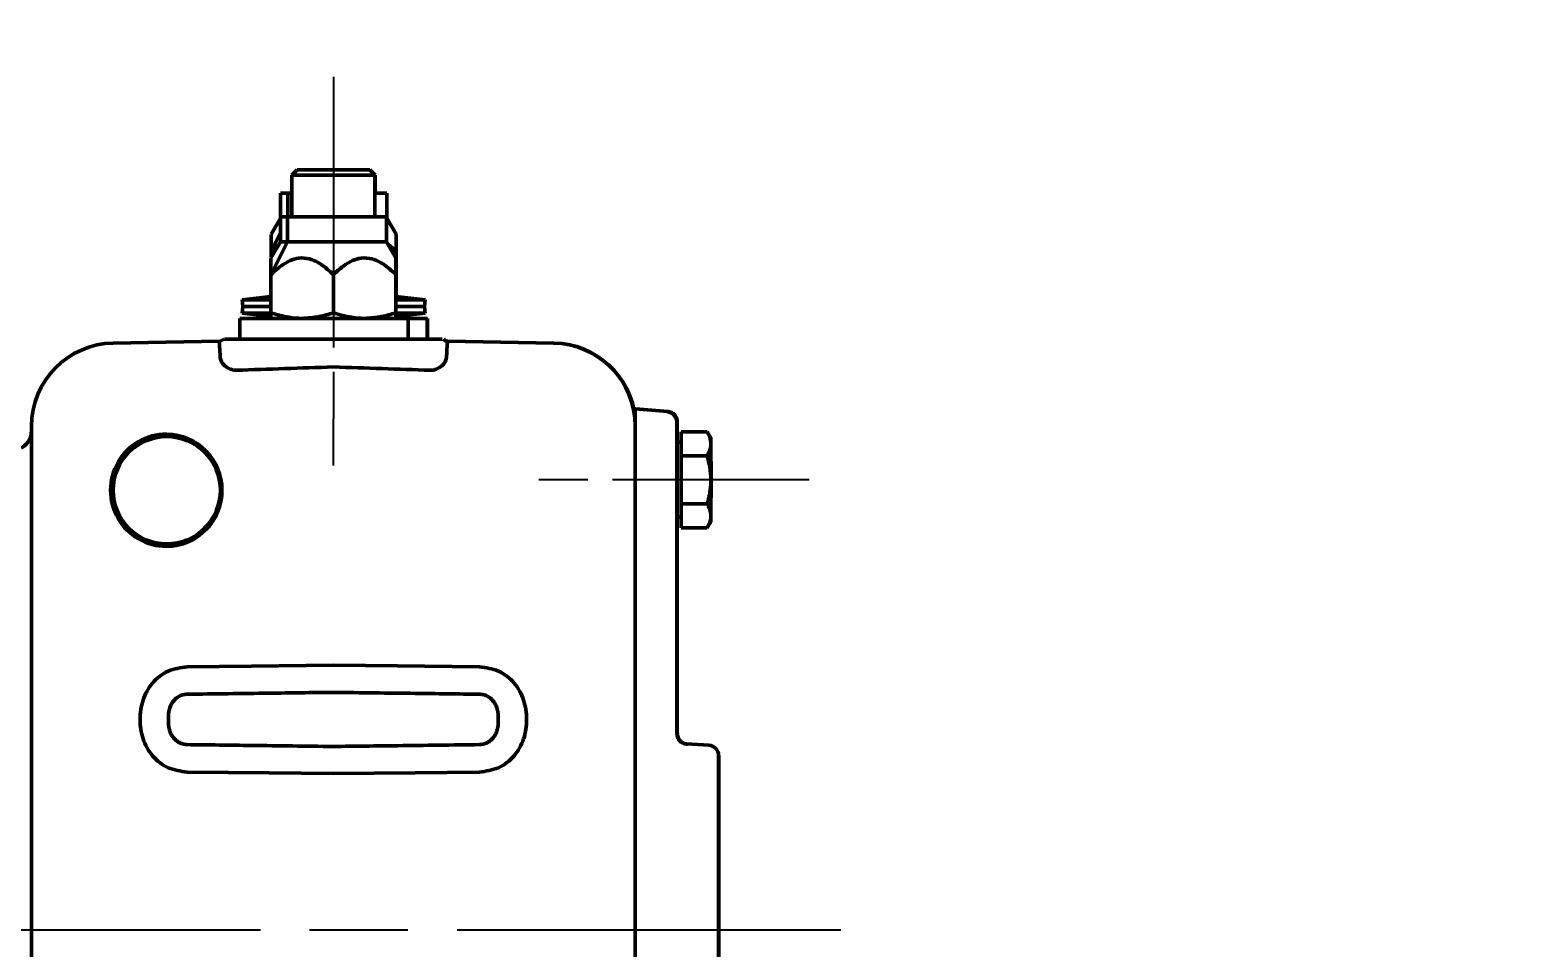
# Model space of a CAD drawing. Header units: millimetres. Extents: x 32504 to 36677, y 41990 to 42879.
# Drawn here: x 32804.28 to 32850.2, y 42769.09 to 42797.06 of the extents above; entities that cross this region are included whole.
import ezdxf

# ---------------------------------------------------------------- set-up
doc = ezdxf.new("R2010")
doc.units = ezdxf.units.MM
doc.linetypes.add('AM_ISO08W050', pattern=[18, 12, -1.5, 3, -1.5])
doc.linetypes.add('AM_ISO08W050x2', pattern=[9, 6, -0.75, 1.5, -0.75])
doc.layers.add('Duong_tam', color=4, linetype='AM_ISO08W050', lineweight=25)
doc.layers.add('Net_dam', color=7, linetype='Continuous', lineweight=50)
doc.styles.add('TCVN', font='tcvn7284-2003i.ttf')
doc.dimstyles.new('TCVN$0', dxfattribs={"dimtxt": 3.5, "dimasz": 3.5, "dimexe": 1, "dimexo": 1, "dimgap": 1.3, "dimtad": 1, "dimdsep": 46, "dimtxsty": 'TCVN', "dimcen": 0, "dimclrd": 3, "dimclre": 3, "dimclrt": 2, "dimadec": 0, "dimazin": 2, "dimtp": 0.1, "dimtm": 0.1, "dimtfac": 0.71, "dimtmove": 0, "dimatfit": 3, "dimfxl": 1, "dimtfill": 1, "dimlwd": 25, "dimlwe": 25, "dimarcsym": 1})

# ---------------------------------------------------------------- blocks, each defined once
blk = doc.blocks.new('*D38')
at = {"layer": 'Defpoints', "color": 0, "transparency": 16777216}
for p in [(32734.05, 42809.038), (32927.553, 42809.038), (32912.553, 42301.63)]:
    blk.add_point(p, dxfattribs=at)
at = {"layer": 'Net_dam', "color": 3, "linetype": 'ByBlock', "lineweight": 25, "transparency": 16777216}
for p, q in [((32735.05, 42809.038), (32928.553, 42809.038)), ((32927.553, 42305.13), (32927.553, 42805.538)), ((32913.553, 42301.63), (32928.553, 42301.63))]:
    blk.add_line(p, q, dxfattribs=at)
at = {"layer": 'Net_dam', "color": 3, "transparency": 16777216}
for points in [[(32926.969, 42805.538), (32928.136, 42805.538), (32927.553, 42809.038)], [(32926.969, 42305.13), (32928.136, 42305.13), (32927.553, 42301.63)]]:
    blk.add_solid(points, dxfattribs=at)
at = {"layer": 'Net_dam', "color": 2, "transparency": 16777216, "insert": (32924.503, 42555.334), "char_height": 3.5, "attachment_point": 5, "rotation": 90, "style": 'TCVN', "bg_fill": 3, "box_fill_scale": 1.1, "bg_fill_color": 256, "bg_fill_true_color": 13158600, "bg_fill_transparency": 0}
blk.add_mtext('2540', dxfattribs=at)

msp = doc.modelspace()

# ---------------------------------------------------------------- linework, layer by layer
at = {"layer": 'Duong_tam', "linetype": 'AM_ISO08W050x2'}
for p, q in [((32813.529, 42795.6391), (32813.5229, 42783.7926)), ((32828.04, 42783.3522), (32819.733, 42783.3522))]:
    msp.add_line(p, q, dxfattribs=at)
at = {"layer": 'Duong_tam'}
msp.add_line((32709.3006, 42769.6385), (32829.0008, 42769.6385), dxfattribs=at)
at = {"layer": 'Net_dam'}
for p, q in [((32812.2626, 42792.6391), (32812.4213, 42792.7978)), ((32812.2626, 42792.6391), (32812.2626, 42791.3672)), ((32812.2626, 42792.6391), (32814.7924, 42792.6391)), ((32814.6336, 42792.7978), (32812.4213, 42792.7978)), ((32814.7924, 42792.6391), (32814.6336, 42792.7978)), ((32814.6413, 42792.7978), (32814.6336, 42792.7978)), ((32814.8, 42792.6391), (32814.6413, 42792.7978)), ((32814.7924, 42791.3672), (32814.7924, 42792.6391)), ((32814.7924, 42792.6391), (32814.8, 42792.6391)), ((32814.8, 42792.0875), (32814.8, 42792.6391)), ((32811.9159, 42792.0875), (32811.9159, 42791.3672)), ((32811.9159, 42792.0875), (32812.1324, 42792.0875)), ((32812.1324, 42792.0875), (32812.2702, 42792.0875)), ((32812.1324, 42792.0875), (32812.1324, 42791.3672)), ((32814.8, 42792.0875), (32815.1544, 42792.0875)), ((32815.1544, 42791.3301), (32815.1544, 42792.0875)), ((32811.9082, 42791.3169), (32811.6301, 42790.8352)), ((32811.9082, 42791.3672), (32811.9082, 42790.6098)), ((32811.9082, 42791.3672), (32812.1247, 42791.3672)), ((32812.1247, 42791.3672), (32812.1247, 42790.6098)), ((32812.1247, 42791.3672), (32815.1467, 42791.3672)), ((32815.1467, 42790.6098), (32815.1467, 42791.3672)), ((32815.1544, 42791.3301), (32815.1467, 42791.3301)), ((32815.4401, 42790.8352), (32815.1544, 42791.3301)), ((32812.1247, 42790.6098), (32811.6219, 42789.6044)), ((32811.9082, 42790.6098), (32811.6225, 42790.1149)), ((32811.9082, 42790.882), (32811.6295, 42790.3248)), ((32811.859, 42790.5246), (32811.6295, 42790.3248)), ((32812.1247, 42790.6098), (32811.9082, 42790.6098)), ((32815.1467, 42790.6098), (32812.1247, 42790.6098)), ((32815.4325, 42790.1149), (32815.1467, 42790.6098)), ((32815.4395, 42790.3248), (32815.1922, 42790.531)), ((32811.6295, 42790.1271), (32811.6295, 42790.3248)), ((32815.4395, 42789.164), (32815.4395, 42790.3248)), ((32815.4407, 42789.164), (32815.4407, 42790.3248)), ((32811.6219, 42788.4436), (32811.6219, 42789.6044)), ((32813.5263, 42788.4436), (32813.5263, 42789.6044)), ((32815.4319, 42788.4436), (32815.4319, 42789.6044)), ((32815.433, 42788.4436), (32815.433, 42789.6044)), ((32811.6219, 42788.9382), (32810.7411, 42788.8338)), ((32810.7411, 42788.8338), (32810.7648, 42788.6336)), ((32810.7411, 42788.8338), (32811.6219, 42788.8338)), ((32815.4401, 42788.9938), (32815.433, 42788.9938)), ((32816.3291, 42788.8338), (32815.433, 42788.94)), ((32815.433, 42788.8338), (32816.3291, 42788.8338)), ((32816.3054, 42788.6336), (32816.3291, 42788.8338)), ((32810.67, 42788.2735), (32810.67, 42787.6385)), ((32810.67, 42788.2735), (32815.804, 42788.2735)), ((32810.7648, 42788.6336), (32810.7411, 42788.4335)), ((32810.7411, 42788.4335), (32811.6222, 42788.3291)), ((32811.6046, 42788.4335), (32810.7411, 42788.4335)), ((32810.7648, 42788.6336), (32811.6219, 42788.6336)), ((32815.4328, 42788.3273), (32816.3291, 42788.4335)), ((32815.433, 42788.6336), (32816.3054, 42788.6336)), ((32816.3291, 42788.4335), (32815.4353, 42788.4335)), ((32815.804, 42788.2735), (32816.385, 42788.2735)), ((32815.804, 42787.6385), (32815.804, 42788.2735)), ((32816.3291, 42788.4335), (32816.3054, 42788.6336)), ((32816.385, 42787.6385), (32816.385, 42788.2735)), ((32816.385, 42788.2735), (32816.3926, 42788.2735)), ((32816.3926, 42787.6385), (32816.3926, 42788.2735)), ((32810.047, 42787.5778), (32806.8136, 42787.5213)), ((32810.047, 42787.5778), (32810.0492, 42787.5408)), ((32810.1951, 42787.6388), (32810.0476, 42787.5694)), ((32810.5244, 42787.6385), (32810.2075, 42787.6385)), ((32816.5245, 42787.6385), (32810.5244, 42787.6385)), ((32816.8417, 42787.6385), (32816.5245, 42787.6385)), ((32816.8422, 42787.6385), (32816.8417, 42787.6385)), ((32820.2373, 42787.5213), (32817.0039, 42787.5778)), ((32817.0039, 42787.5778), (32817.0059, 42787.5778)), ((32817.0135, 42787.5778), (32817.0156, 42787.5778)), ((32817.0156, 42787.5778), (32820.2489, 42787.5213)), ((32820.2489, 42787.5213), (32820.2373, 42787.5213)), ((32823.7135, 42785.4334), (32822.7333, 42785.5192)), ((32822.7443, 42785.5192), (32822.7333, 42785.5192)), ((32822.7443, 42785.5192), (32823.7244, 42785.4334)), ((32823.7244, 42785.4334), (32823.7135, 42785.4334)), ((32823.7293, 42785.4204), (32823.7244, 42785.4334)), ((32824.0034, 42785.1171), (32824.0142, 42785.1171)), ((32804.318, 42784.9817), (32804.318, 42745.5275)), ((32822.733, 42775.5155), (32822.733, 42784.9817)), ((32822.733, 42784.9817), (32822.733, 42784.9817)), ((32822.733, 42775.6979), (32822.733, 42784.8866)), ((32824.0032, 42775.6162), (32824.0032, 42784.8008)), ((32824.0144, 42784.8008), (32824.0144, 42784.4952)), ((32824.1352, 42784.0855), (32824.1358, 42784.8187)), ((32824.1358, 42784.8187), (32824.9272, 42784.8187)), ((32825.0407, 42784.6222), (32824.9272, 42784.8187)), ((32824.1355, 42784.4952), (32824.0088, 42784.4952)), ((32824.1352, 42782.619), (32824.1352, 42784.0855)), ((32824.1352, 42784.0855), (32824.9266, 42784.0855)), ((32824.1352, 42782.619), (32824.9266, 42782.619)), ((32824.1358, 42781.8857), (32824.1352, 42782.619)), ((32806.9605, 42782.1782), (32807.028, 42782.2172)), ((32824.0088, 42782.2092), (32824.1355, 42782.2092)), ((32824.0144, 42782.2092), (32824.0144, 42775.6162)), ((32824.1358, 42781.8857), (32824.9272, 42781.8857)), ((32824.9272, 42781.8857), (32825.0407, 42782.0822)), ((32822.7328, 42775.3814), (32822.7328, 42775.3814)), ((32824.0144, 42775.6162), (32824.0032, 42775.6162)), ((32822.7326, 42775.0644), (32822.7326, 42764.3351)), ((32824.2825, 42775.3008), (32824.9838, 42775.2641)), ((32824.3041, 42775.2991), (32824.3153, 42775.2991)), ((32824.9838, 42775.2641), (32824.972, 42775.2641)), ((32825.2729, 42767.001), (32825.2729, 42774.947)), ((32825.2729, 42774.947), (32825.2847, 42774.947)), ((32825.2847, 42774.947), (32825.2847, 42767.001))]:
    msp.add_line(p, q, dxfattribs=at)
at = {"layer": 'Net_dam', "flags": 128}
for points in [[(32825.041, 42784.4521), (32825.0409, 42784.5255), (32825.0409, 42784.5789), (32825.0408, 42784.6114), (32825.0407, 42784.6222), (32825.0406, 42784.6114), (32825.0405, 42784.5789), (32825.0404, 42784.5255), (32825.0404, 42784.4521)], [(32824.0088, 42782.2092), (32824.0086, 42782.2451), (32824.0085, 42782.3506), (32824.0084, 42782.519), (32824.0083, 42782.7398), (32824.0082, 42782.999), (32824.0082, 42783.2804), (32824.0082, 42783.5664), (32824.0083, 42783.8389), (32824.0083, 42784.0808), (32824.0084, 42784.2769), (32824.0086, 42784.415), (32824.0087, 42784.4862), (32824.0088, 42784.4952)], [(32825.0404, 42784.4521), (32825.0403, 42784.3598), (32825.0402, 42784.2502), (32825.0402, 42784.1253), (32825.0401, 42783.9872), (32825.0401, 42783.8382), (32825.04, 42783.6809), (32825.04, 42783.518), (32825.04, 42783.3522)], [(32825.0413, 42783.3522), (32825.0413, 42783.518), (32825.0413, 42783.6809), (32825.0413, 42783.8382), (32825.0412, 42783.9872), (32825.0412, 42784.1253), (32825.0411, 42784.2502), (32825.0411, 42784.3598), (32825.041, 42784.4521)], [(32825.04, 42783.3522), (32825.04, 42783.1864), (32825.04, 42783.0235), (32825.0401, 42782.8662), (32825.0401, 42782.7172), (32825.0402, 42782.5791), (32825.0402, 42782.4542), (32825.0403, 42782.3447), (32825.0404, 42782.2524)], [(32825.041, 42782.2524), (32825.0411, 42782.3447), (32825.0411, 42782.4542), (32825.0412, 42782.5791), (32825.0412, 42782.7172), (32825.0413, 42782.8662), (32825.0413, 42783.0235), (32825.0413, 42783.1864), (32825.0413, 42783.3522)], [(32825.0404, 42782.2524), (32825.0404, 42782.1789), (32825.0405, 42782.1255), (32825.0406, 42782.0931), (32825.0407, 42782.0822), (32825.0408, 42782.0931), (32825.0409, 42782.1255), (32825.0409, 42782.1789), (32825.041, 42782.2524)], [(32813.5241, 42777.6994), (32811.0287, 42777.6741), (32809.068, 42777.6539)], [(32817.9802, 42777.6539), (32815.4848, 42777.6795), (32813.5241, 42777.6994)], [(32809.068, 42774.4456), (32811.5634, 42774.4199), (32813.5241, 42774.4)], [(32813.5241, 42774.4), (32816.0195, 42774.4254), (32817.9802, 42774.4456)]]:
    msp.add_lwpolyline(points, dxfattribs=at)
at = {"layer": 'Net_dam'}
msp.add_circle((32808.4441, 42783.0347), 1.6351, dxfattribs=at)
for centre, radius, start, end in [((32806.858, 42784.9817), 2.54, 91, 180), ((32820.193, 42784.9817), 2.54, 360, 89), ((32820.2046, 42784.9817), 2.54, 5.47309, 89), ((32808.4441, 42783.0347), 1.7131, 90.00001, 210), ((32808.4441, 42783.0347), 1.7131, 209.99999, 270), ((32824.9554, 42774.947), 0.3175, 360, 87)]:
    msp.add_arc(centre, radius, start, end, dxfattribs=at)
for centre, major_axis, ratio, start_param, end_param in [((32929.4304, 42787.1212), (163.4056, 2.9852), 0.0155203, 2.3590379, 2.3850117), ((32697.6183, 42787.1212), (163.406, -2.9852), 0.0155202, 0.7565818, 0.7825556), ((32822.7333, 42784.8817), (0, 0.6374), 0.0005153, 0, 1.4133243), ((32824.0034, 42784.7984), (0, 0.3187), 0.0005153, 0, 1.5632001), ((32824.0142, 42784.7984), (0, 0.3187), 0.0005153, 4.7199852, 6.2831853), ((32808.4147, 42783.0347), (1.7136, 0), 0.999862, 4.7295429, 7.8368277), ((32822.7333, 42784.8817), (0, 0.6374), 0.0005153, 1.4133243, 1.5632001), ((32822.7328, 42775.0635), (0, 0.3179), 0.0005153, 0, 1.5680573), ((32822.7328, 42775.6994), (0, 0.3179), 0.0005166, 3.1415927, 4.0958108), ((32822.7328, 42775.6994), (0, 0.3179), 0.0005166, 4.0958108, 4.7078276)]:
    msp.add_ellipse(centre, major_axis=major_axis, ratio=ratio, start_param=start_param, end_param=end_param, dxfattribs=at)
for points, knots in [([(32811.6295, 42790.3248), (32811.6296, 42790.4373), (32811.6297, 42790.6386), (32811.6299, 42790.8183), (32811.6301, 42790.8201), (32811.6301, 42790.8208)], [0, 0, 0, 0, 0.4409547, 0.7888576, 1, 1, 1, 1]), ([(32815.4407, 42790.3248), (32815.4406, 42790.4389), (32815.4405, 42790.643), (32815.4402, 42790.8234), (32815.44, 42790.8496), (32815.4399, 42790.7596), (32815.4397, 42790.5863), (32815.4396, 42790.4176), (32815.4395, 42790.3248)], [0, 0, 0, 0, 0.2203566, 0.3942128, 0.54923, 0.6761358, 0.8218771, 1, 1, 1, 1]), ([(32813.5263, 42789.6044), (32813.4034, 42789.7185), (32813.1834, 42789.9227), (32812.8171, 42790.103), (32812.4859, 42790.1293), (32812.1876, 42790.0392), (32811.9002, 42789.866), (32811.7207, 42789.6972), (32811.6219, 42789.6044)], [0, 0, 0, 0, 0.22035663, 0.39421284, 0.54923001, 0.67613579, 0.82187714, 1, 1, 1, 1]), ([(32811.6219, 42789.6044), (32811.622, 42789.717), (32811.6221, 42789.9183), (32811.6223, 42790.0979), (32811.6224, 42790.0998), (32811.6225, 42790.1005)], [0, 0, 0, 0, 0.4409547, 0.78885761, 1, 1, 1, 1]), ([(32815.4319, 42789.6044), (32815.3089, 42789.7185), (32815.0888, 42789.9227), (32814.7223, 42790.103), (32814.3908, 42790.1293), (32814.0923, 42790.0392), (32813.8048, 42789.866), (32813.6252, 42789.6972), (32813.5263, 42789.6044)], [0, 0, 0, 0, 0.2203566, 0.3942128, 0.54923, 0.6761358, 0.8218771, 1, 1, 1, 1]), ([(32815.433, 42789.6044), (32815.433, 42789.7185), (32815.4328, 42789.9227), (32815.4326, 42790.103), (32815.4324, 42790.1293), (32815.4322, 42790.0392), (32815.4321, 42789.866), (32815.432, 42789.6972), (32815.4319, 42789.6044)], [0, 0, 0, 0, 0.2203566, 0.3942128, 0.54923, 0.6761358, 0.8218771, 1, 1, 1, 1]), ([(32815.4395, 42789.164), (32815.4396, 42789.109), (32815.4398, 42789.0146), (32815.44, 42788.9999), (32815.4401, 42788.9938)], [0, 0, 0, 0, 0.5819524, 1, 1, 1, 1]), ([(32815.4401, 42788.9938), (32815.4402, 42789.0038), (32815.4404, 42789.0226), (32815.4406, 42789.1191), (32815.4407, 42789.164)], [0, 0, 0, 0, 0.5352511, 1, 1, 1, 1]), ([(32811.6219, 42788.4436), (32811.8039, 42788.3887), (32812.1167, 42788.2943), (32812.4393, 42788.2796), (32812.5741, 42788.2735)], [0, 0, 0, 0, 0.5819524, 1, 1, 1, 1]), ([(32811.6225, 42788.2735), (32811.6224, 42788.2835), (32811.6222, 42788.3022), (32811.622, 42788.3988), (32811.6219, 42788.4436)], [0, 0, 0, 0, 0.5352511, 1, 1, 1, 1]), ([(32812.5741, 42788.2735), (32812.7468, 42788.2835), (32813.0695, 42788.3022), (32813.3814, 42788.3988), (32813.5263, 42788.4436)], [0, 0, 0, 0, 0.5352511, 1, 1, 1, 1]), ([(32813.5263, 42788.4436), (32813.7085, 42788.3887), (32814.0214, 42788.2943), (32814.3442, 42788.2796), (32814.4791, 42788.2735)], [0, 0, 0, 0, 0.5819524, 1, 1, 1, 1]), ([(32814.4791, 42788.2735), (32814.6519, 42788.2835), (32814.9748, 42788.3022), (32815.2869, 42788.3988), (32815.4319, 42788.4436)], [0, 0, 0, 0, 0.5352511, 1, 1, 1, 1]), ([(32815.4319, 42788.4436), (32815.432, 42788.3887), (32815.4322, 42788.2943), (32815.4324, 42788.2796), (32815.4325, 42788.2735)], [0, 0, 0, 0, 0.5819524, 1, 1, 1, 1]), ([(32815.4325, 42788.2735), (32815.4326, 42788.2835), (32815.4328, 42788.3022), (32815.433, 42788.3988), (32815.433, 42788.4436)], [0, 0, 0, 0, 0.5352511, 1, 1, 1, 1]), ([(32810.0492, 42787.5408), (32810.0502, 42787.5242), (32810.0521, 42787.4943), (32810.0621, 42787.3139), (32810.0708, 42787.1565), (32810.0753, 42787.0758)], [0, 0, 0, 0, 0.37842212, 0.68132305, 1, 1, 1, 1]), ([(32816.974, 42787.0758), (32816.9786, 42787.1569), (32816.9876, 42787.3149), (32816.9996, 42787.5212), (32817.0022, 42787.5555), (32817.0039, 42787.5778)], [0, 0, 0, 0, 0.2704193, 0.5274516, 1, 1, 1, 1]), ([(32810.0753, 42787.0758), (32810.0842, 42787.0345), (32810.1021, 42786.9511), (32810.2056, 42786.8258), (32810.3348, 42786.7391), (32810.4649, 42786.6957), (32810.5364, 42786.6928), (32810.5721, 42786.6913)], [0, 0, 0, 0, 0.2436588, 0.4912276, 0.7429149, 0.8715934, 1, 1, 1, 1]), ([(32816.4767, 42786.6913), (32816.5118, 42786.6924), (32816.5835, 42786.6946), (32816.714, 42786.738), (32816.8438, 42786.8253), (32816.9482, 42786.9506), (32816.9655, 42787.0343), (32816.974, 42787.0758)], [0, 0, 0, 0, 0.1256172, 0.2571573, 0.50832, 0.7562738, 1, 1, 1, 1]), ([(32824.0143, 42785.0415), (32824.0117, 42785.0824), (32824.0063, 42785.1667), (32823.9656, 42785.2645), (32823.913, 42785.3332), (32823.8612, 42785.376), (32823.7991, 42785.4083), (32823.7528, 42785.4165), (32823.7292, 42785.4206)], [0, 0, 0, 0, 0.2323386, 0.4791673, 0.6058801, 0.734237, 0.8651475, 1, 1, 1, 1]), ([(32825.0404, 42784.4521), (32825.0337, 42784.5186), (32825.0213, 42784.6428), (32824.9571, 42784.7629), (32824.9272, 42784.8187)], [0, 0, 0, 0, 0.5352511, 1, 1, 1, 1]), ([(32824.9266, 42784.0855), (32824.9633, 42784.1555), (32825.0263, 42784.2759), (32825.0362, 42784.4001), (32825.0404, 42784.4521)], [0, 0, 0, 0, 0.58195238, 1, 1, 1, 1]), ([(32825.04, 42783.3522), (32825.0333, 42783.4852), (32825.0208, 42783.7337), (32824.9565, 42783.9738), (32824.9266, 42784.0855)], [0, 0, 0, 0, 0.5352511, 1, 1, 1, 1]), ([(32824.9266, 42782.619), (32824.9632, 42782.7591), (32825.0262, 42783), (32825.0359, 42783.2484), (32825.04, 42783.3522)], [0, 0, 0, 0, 0.5819524, 1, 1, 1, 1]), ([(32825.0404, 42782.2524), (32825.0336, 42782.3189), (32825.021, 42782.4431), (32824.9565, 42782.5632), (32824.9266, 42782.619)], [0, 0, 0, 0, 0.5352511, 1, 1, 1, 1]), ([(32824.9272, 42781.8857), (32824.9638, 42781.9558), (32825.0266, 42782.0762), (32825.0363, 42782.2004), (32825.0404, 42782.2524)], [0, 0, 0, 0, 0.5819524, 1, 1, 1, 1]), ([(32809.068, 42777.6539), (32808.8681, 42777.6264), (32808.4679, 42777.5713), (32807.9804, 42777.1822), (32807.6872, 42776.6491), (32807.6014, 42776.0495), (32807.6869, 42775.4495), (32807.9809, 42774.917), (32808.4681, 42774.5279), (32808.868, 42774.473), (32809.068, 42774.4456)], [0, 0, 0, 0, 0.12505456, 0.250292, 0.37512724, 0.50003663, 0.62496435, 0.74988875, 0.87493401, 1, 1, 1, 1]), ([(32817.9802, 42774.4456), (32818.1802, 42774.473), (32818.5802, 42774.5279), (32819.0674, 42774.917), (32819.3614, 42775.4495), (32819.4469, 42776.0495), (32819.3611, 42776.6491), (32819.0679, 42777.1822), (32818.5804, 42777.5713), (32818.1802, 42777.6264), (32817.9802, 42777.6539)], [0, 0, 0, 0, 0.1250653, 0.2501095, 0.3750331, 0.4999606, 0.6248703, 0.7497063, 0.8749447, 1, 1, 1, 1]), ([(32809.0678, 42775.2817), (32809.0277, 42775.2848), (32808.9474, 42775.2908), (32808.8328, 42775.3338), (32808.7292, 42775.4003), (32808.6409, 42775.4909), (32808.5715, 42775.6031), (32808.5054, 42775.788), (32808.4835, 42776.0495), (32808.5055, 42776.3112), (32808.5715, 42776.496), (32808.6406, 42776.6083), (32808.729, 42776.699), (32808.8329, 42776.7655), (32808.9475, 42776.8085), (32809.0278, 42776.8147), (32809.0678, 42776.8177)], [0, 0, 0, 0, 0.0557641, 0.1116585, 0.1681689, 0.2261093, 0.2865033, 0.3512585, 0.4999495, 0.6485908, 0.713349, 0.773749, 0.8317077, 0.8883546, 0.9444295, 1, 1, 1, 1]), ([(32809.0678, 42776.8177), (32809.8996, 42776.8284), (32811.3849, 42776.8476), (32812.8703, 42776.8664), (32813.5238, 42776.8746)], [0, 0, 0, 0, 0.5599996, 1, 1, 1, 1]), ([(32813.5238, 42776.8746), (32814.3557, 42776.8641), (32815.841, 42776.8453), (32817.3264, 42776.8262), (32817.98, 42776.8177)], [0, 0, 0, 0, 0.5600004, 1, 1, 1, 1]), ([(32817.98, 42776.8177), (32818.0199, 42776.8147), (32818.1002, 42776.8085), (32818.2148, 42776.7655), (32818.3187, 42776.699), (32818.4071, 42776.6083), (32818.4762, 42776.4959), (32818.5422, 42776.3112), (32818.5641, 42776.0495), (32818.5423, 42775.788), (32818.4762, 42775.6031), (32818.4068, 42775.4909), (32818.3185, 42775.4003), (32818.2149, 42775.3338), (32818.1004, 42775.2908), (32818.0201, 42775.2848), (32817.98, 42775.2817)], [0, 0, 0, 0, 0.0555706, 0.1116461, 0.1682936, 0.2262526, 0.2866531, 0.3514119, 0.5000534, 0.6487441, 0.713499, 0.7738926, 0.8318325, 0.8883423, 0.9442362, 1, 1, 1, 1]), ([(32824.2826, 42775.3008), (32824.2467, 42775.3074), (32824.1751, 42775.3205), (32824.0834, 42775.3936), (32824.0197, 42775.4962), (32824.0124, 42775.5766), (32824.0087, 42775.6168)], [0, 0, 0, 0, 0.2512205, 0.501253, 0.7504372, 1, 1, 1, 1]), ([(32813.5238, 42775.2248), (32812.692, 42775.2353), (32811.2067, 42775.2541), (32809.7213, 42775.2733), (32809.0678, 42775.2817)], [0, 0, 0, 0, 0.5600004, 1, 1, 1, 1]), ([(32817.98, 42775.2817), (32817.1481, 42775.271), (32815.6628, 42775.2518), (32814.1774, 42775.2331), (32813.5238, 42775.2248)], [0, 0, 0, 0, 0.5599996, 1, 1, 1, 1])]:
    msp.add_open_spline(points, degree=3, knots=knots, dxfattribs=at)
for points in [[(32817.0039, 42787.5778), (32816.9921, 42787.5787), (32816.9687, 42787.5806), (32816.9355, 42787.5933), (32816.9053, 42787.6121), (32816.8896, 42787.6297), (32816.8818, 42787.6385)], [(32817.0059, 42787.5778), (32816.9942, 42787.5787), (32816.9707, 42787.5806), (32816.9375, 42787.5933), (32816.9073, 42787.6121), (32816.8916, 42787.6297), (32816.8838, 42787.6385)], [(32817.0135, 42787.5778), (32817.0018, 42787.5787), (32816.9783, 42787.5806), (32816.9451, 42787.5933), (32816.915, 42787.6121), (32816.8993, 42787.6297), (32816.8914, 42787.6385)], [(32817.0156, 42787.5778), (32817.0039, 42787.5787), (32816.9804, 42787.5806), (32816.9472, 42787.5933), (32816.917, 42787.6121), (32816.9013, 42787.6297), (32816.8935, 42787.6385)], [(32823.7135, 42785.4334), (32823.7523, 42785.4258), (32823.8298, 42785.4104), (32823.9248, 42785.3361), (32823.9906, 42785.235), (32823.9991, 42785.1564), (32824.0034, 42785.1171)], [(32823.7244, 42785.4334), (32823.7632, 42785.4258), (32823.8407, 42785.4104), (32823.9357, 42785.3361), (32824.0015, 42785.235), (32824.01, 42785.1564), (32824.0142, 42785.1171)], [(32804.0024, 42784.3166), (32804.0483, 42784.3479), (32804.1402, 42784.4107), (32804.2403, 42784.5458), (32804.3073, 42784.7002), (32804.3157, 42784.8111), (32804.3199, 42784.8665)], [(32824.0032, 42775.6162), (32824.0076, 42775.576), (32824.0166, 42775.4955), (32824.0854, 42775.3929), (32824.1843, 42775.3188), (32824.2641, 42775.3057), (32824.3041, 42775.2991)], [(32824.3153, 42775.2991), (32824.2753, 42775.3057), (32824.1955, 42775.3188), (32824.0966, 42775.3929), (32824.0277, 42775.4955), (32824.0188, 42775.576), (32824.0144, 42775.6162)]]:
    msp.add_open_spline(points, degree=3, dxfattribs=at)

# ---------------------------------------------------------------- next in the draw order: dimensions: what is measured, and where the dimension line sits
dim = msp.add_linear_dim(base=(32927.5527, 42809.0383), p1=(32912.5527, 42301.6297), p2=(32734.05, 42809.0383), angle=90, text='2540', dimstyle='TCVN$0', override={"dimlfac": 5}, dxfattribs=at)
dim.commit()
dim.dimension.update_dxf_attribs({"geometry": '*D38', "text_midpoint": (32924.5027, 42555.334)})

doc.saveas('drawing.dxf')
